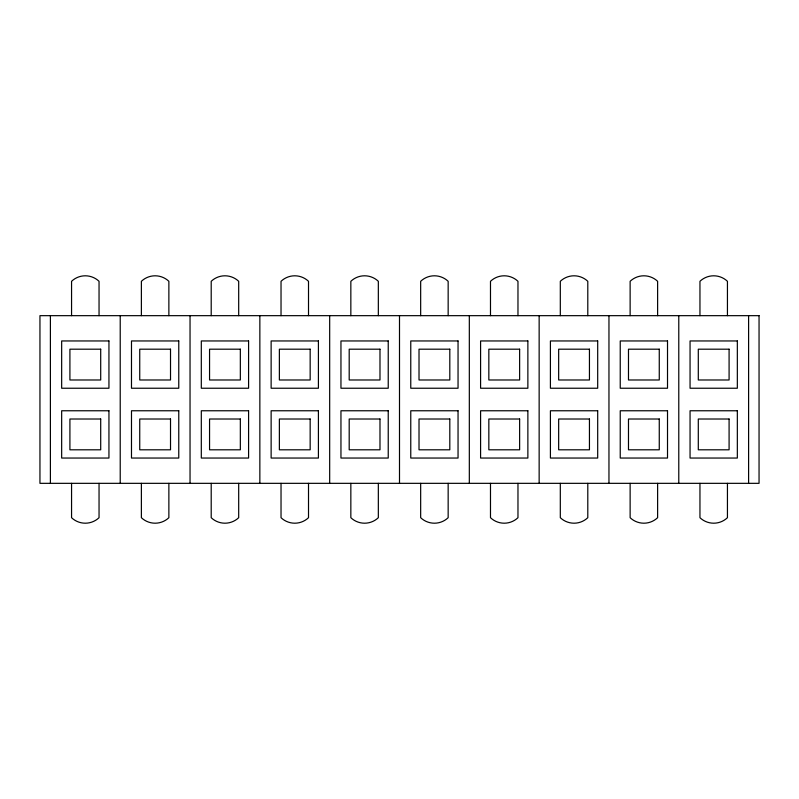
<?xml version="1.0" encoding="UTF-8"?>
<svg xmlns="http://www.w3.org/2000/svg" width="799" height="799" viewBox="0 0 799 799"><rect width="100%" height="100%" fill="white"/><g stroke="black" fill="none" stroke-linecap="round" stroke-linejoin="round"><path stroke-width="1.2" d="M748.603 315.665L748.603 483.335M727.44 315.665L727.44 281.298A19.925 19.925 0 0 0 699.954 281.298L699.954 315.665M727.44 483.335L727.44 517.702A19.925 19.925 0 0 1 699.954 517.702L699.954 483.335M678.78 315.665L678.78 483.335M657.617 315.665L657.617 281.298A19.925 19.925 0 0 0 630.131 281.298L630.131 315.665M657.617 483.335L657.617 517.702A19.925 19.925 0 0 1 630.131 517.702L630.131 483.335M608.958 315.665L608.958 483.335M587.794 315.665L587.794 281.298A19.925 19.925 0 0 0 560.309 281.298L560.309 315.665M587.794 483.335L587.794 517.702A19.925 19.925 0 0 1 560.309 517.702L560.309 483.335M539.145 315.665L539.145 483.335M517.972 315.665L517.972 281.298A19.925 19.925 0 0 0 490.486 281.298L490.486 315.665M517.972 483.335L517.972 517.702A19.925 19.925 0 0 1 490.486 517.702L490.486 483.335M469.323 315.665L469.323 483.335M448.159 315.665L448.159 281.298A19.925 19.925 0 0 0 420.664 281.298L420.664 315.665M448.159 483.335L448.159 517.702A19.925 19.925 0 0 1 420.664 517.702L420.664 483.335M399.5 315.665L399.5 483.335M378.336 315.665L378.336 281.298A19.925 19.925 0 0 0 350.841 281.298L350.841 315.665M378.336 483.335L378.336 517.702A19.925 19.925 0 0 1 350.841 517.702L350.841 483.335M329.677 315.665L329.677 483.335M308.514 315.665L308.514 281.298A19.925 19.925 0 0 0 281.028 281.298L281.028 315.665M308.514 483.335L308.514 517.702A19.925 19.925 0 0 1 281.028 517.702L281.028 483.335M259.855 315.665L259.855 483.335M238.691 315.665L238.691 281.298A19.925 19.925 0 0 0 211.206 281.298L211.206 315.665M238.691 483.335L238.691 517.702A19.925 19.925 0 0 1 211.206 517.702L211.206 483.335M190.042 315.665L190.042 483.335M168.869 315.665L168.869 281.298A19.925 19.925 0 0 0 141.383 281.298L141.383 315.665M168.869 483.335L168.869 517.702A19.925 19.925 0 0 1 141.383 517.702L141.383 483.335M120.22 315.665L120.22 483.335M99.046 315.665L99.046 281.298A19.925 19.925 0 0 0 71.56 281.298L71.56 315.665M99.046 483.335L99.046 517.702A19.925 19.925 0 0 1 71.56 517.702L71.56 483.335M50.397 315.665L50.397 483.335M759.05 315.665L39.95 315.665L39.95 483.335L759.05 483.335L759.05 315.665M108.944 340.953L61.663 340.953L61.663 388.234L108.944 388.234L108.944 340.953M178.766 340.953L131.485 340.953L131.485 388.234L178.766 388.234L178.766 340.953M248.589 340.953L201.308 340.953L201.308 388.234L248.589 388.234L248.589 340.953M318.411 340.953L271.131 340.953L271.131 388.234L318.411 388.234L318.411 340.953M388.234 340.953L340.953 340.953L340.953 388.234L388.234 388.234L388.234 340.953M458.047 340.953L410.766 340.953L410.766 388.234L458.047 388.234L458.047 340.953M527.869 340.953L480.589 340.953L480.589 388.234L527.869 388.234L527.869 340.953M597.692 340.953L550.411 340.953L550.411 388.234L597.692 388.234L597.692 340.953M667.515 340.953L620.234 340.953L620.234 388.234L667.515 388.234L667.515 340.953M737.337 340.953L690.056 340.953L690.056 388.234L737.337 388.234L737.337 340.953M100.704 349.193L69.913 349.193L69.913 379.984L100.704 379.984L100.704 349.193M170.517 349.193L139.735 349.193L139.735 379.984L170.517 379.984L170.517 349.193M240.339 349.193L209.558 349.193L209.558 379.984L240.339 379.984L240.339 349.193M310.162 349.193L279.37 349.193L279.37 379.984L310.162 379.984L310.162 349.193M379.984 349.193L349.193 349.193L349.193 379.984L379.984 379.984L379.984 349.193M449.807 349.193L419.016 349.193L419.016 379.984L449.807 379.984L449.807 349.193M519.63 349.193L488.838 349.193L488.838 379.984L519.63 379.984L519.63 349.193M589.442 349.193L558.661 349.193L558.661 379.984L589.442 379.984L589.442 349.193M659.265 349.193L628.483 349.193L628.483 379.984L659.265 379.984L659.265 349.193M729.087 349.193L698.296 349.193L698.296 379.984L729.087 379.984L729.087 349.193M108.944 410.766L61.663 410.766L61.663 458.047L108.944 458.047L108.944 410.766M178.766 410.766L131.485 410.766L131.485 458.047L178.766 458.047L178.766 410.766M248.589 410.766L201.308 410.766L201.308 458.047L248.589 458.047L248.589 410.766M318.411 410.766L271.131 410.766L271.131 458.047L318.411 458.047L318.411 410.766M388.234 410.766L340.953 410.766L340.953 458.047L388.234 458.047L388.234 410.766M458.047 410.766L410.766 410.766L410.766 458.047L458.047 458.047L458.047 410.766M527.869 410.766L480.589 410.766L480.589 458.047L527.869 458.047L527.869 410.766M597.692 410.766L550.411 410.766L550.411 458.047L597.692 458.047L597.692 410.766M667.515 410.766L620.234 410.766L620.234 458.047L667.515 458.047L667.515 410.766M737.337 410.766L690.056 410.766L690.056 458.047L737.337 458.047L737.337 410.766M100.704 419.016L69.913 419.016L69.913 449.807L100.704 449.807L100.704 419.016M170.517 419.016L139.735 419.016L139.735 449.807L170.517 449.807L170.517 419.016M240.339 419.016L209.558 419.016L209.558 449.807L240.339 449.807L240.339 419.016M310.162 419.016L279.37 419.016L279.37 449.807L310.162 449.807L310.162 419.016M379.984 419.016L349.193 419.016L349.193 449.807L379.984 449.807L379.984 419.016M449.807 419.016L419.016 419.016L419.016 449.807L449.807 449.807L449.807 419.016M519.63 419.016L488.838 419.016L488.838 449.807L519.63 449.807L519.63 419.016M589.442 419.016L558.661 419.016L558.661 449.807L589.442 449.807L589.442 419.016M659.265 419.016L628.483 419.016L628.483 449.807L659.265 449.807L659.265 419.016M729.087 419.016L698.296 419.016L698.296 449.807L729.087 449.807L729.087 419.016"/></g></svg>
